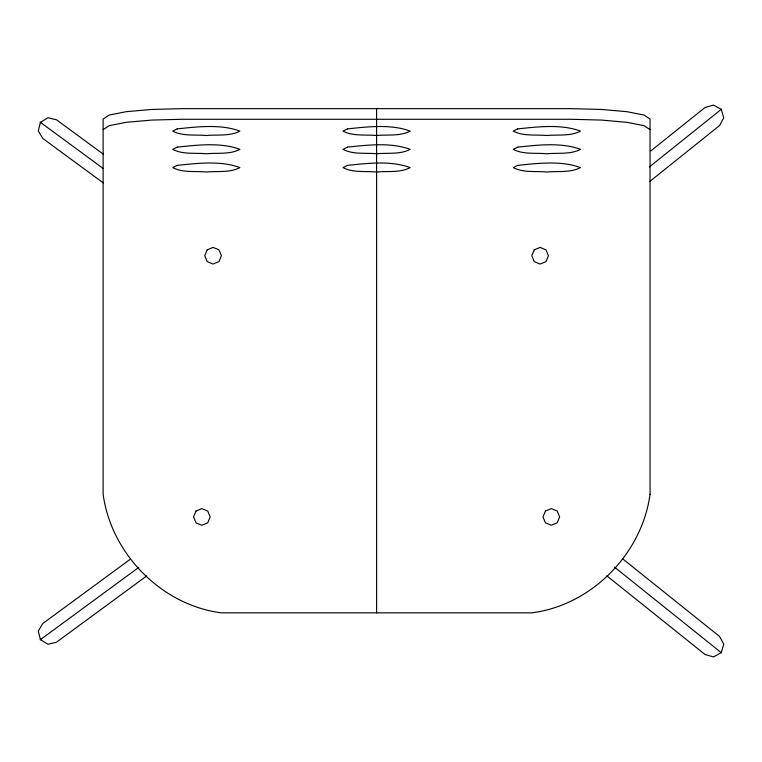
<?xml version="1.0" encoding="UTF-8"?>
<svg xmlns="http://www.w3.org/2000/svg" width="762" height="762" viewBox="0 0 762 762"><rect width="100%" height="100%" fill="white"/><g stroke="black" fill="none" stroke-linecap="round" stroke-linejoin="round"><path stroke-width="1.14" d="M650.862 150.895L705.05 107.49L713.508 105.061L721.252 109.347L723.748 117.843L719.538 125.568L649.767 181.461M649.386 166.926L721.481 109.166M130.235 559.289L42.805 623.516L38.271 631.06L40.415 639.642L47.968 644.261L56.521 642.185L146.771 575.891M40.176 639.823L138.551 567.557M103.127 129.645L109.128 125.682L126.235 122.32L151.838 120.072L182.032 119.282L571.138 119.282L601.332 120.072L626.936 122.32L644.042 125.682L650.043 129.645M103.203 154.105L56.521 119.815L47.968 117.739L40.415 122.358L38.271 130.94L42.805 138.484L103.527 183.09M40.176 122.177L102.889 168.25M623.059 559.146L719.538 636.432L723.748 644.157L721.252 652.653L713.508 656.939L705.05 654.51L606.771 575.777M614.439 567.08L721.481 652.834M376.59 108.652L376.59 612.848M650.043 494.271C642.023 553.793 591.503 605.295 531.686 612.848L221.494 612.848C161.668 605.295 111.147 553.793 103.127 494.271L103.127 119.024L109.128 115.052L126.235 111.69L151.838 109.442L182.032 108.652L571.138 108.652L601.332 109.442L626.936 111.69L644.042 115.052L650.043 119.024L650.043 494.271M207.188 249.841L204.749 255.727L207.188 261.614L213.074 264.052L218.961 261.614L221.399 255.727L218.961 249.841L213.074 247.402L207.188 249.841M195.977 511.045L193.538 516.922L195.977 522.808L201.863 525.247L207.75 522.808L210.188 516.922L207.75 511.045L201.863 508.606L195.977 511.045M534.219 249.841L531.781 255.727L534.219 261.614L540.096 264.052L545.983 261.614L548.421 255.727L545.983 249.841L540.096 247.402L534.219 249.841M545.421 511.045L542.982 516.922L545.421 522.808L551.307 525.247L557.193 522.808L559.632 516.922L557.193 511.045L551.307 508.606L545.421 511.045M177.194 128.892L172.688 131.102C182.88 136.484 195.205 134.426 206.311 135.522C217.418 134.426 229.733 136.484 239.925 131.102C220.532 123.939 197.491 126.749 177.194 128.892M177.194 147.142L172.688 149.352C182.88 154.724 195.205 152.676 206.311 153.762C217.418 152.676 229.733 154.724 239.925 149.352C220.532 142.189 197.491 144.999 177.194 147.142M177.194 165.383L172.688 167.592C182.88 172.974 195.205 170.926 206.311 172.012C217.418 170.926 229.733 172.974 239.925 167.592C220.532 160.43 197.491 163.249 177.194 165.383M347.472 128.892L342.967 131.102C353.158 136.484 365.484 134.426 376.59 135.522C387.687 134.426 400.012 136.484 410.204 131.102C390.801 123.939 367.77 126.749 347.472 128.892M347.472 147.142L342.967 149.352C353.158 154.724 365.484 152.676 376.59 153.762C387.687 152.676 400.012 154.724 410.204 149.352C390.801 142.189 367.77 144.999 347.472 147.142M347.472 165.383L342.967 167.592C353.158 172.974 365.484 170.926 376.59 172.012C387.687 170.926 400.012 172.974 410.204 167.592C390.801 160.43 367.77 163.249 347.472 165.383M517.75 128.892L513.245 131.102C523.437 136.484 535.762 134.426 546.859 135.522C557.965 134.426 570.29 136.484 580.482 131.102C561.08 123.939 538.048 126.749 517.75 128.892M517.75 147.142L513.245 149.352C523.437 154.724 535.762 152.676 546.859 153.762C557.965 152.676 570.29 154.724 580.482 149.352C561.08 142.189 538.048 144.999 517.75 147.142M517.75 165.383L513.245 167.592C523.437 172.974 535.762 170.926 546.859 172.012C557.965 170.926 570.29 172.974 580.482 167.592C561.08 160.43 538.048 163.249 517.75 165.383"/></g></svg>
